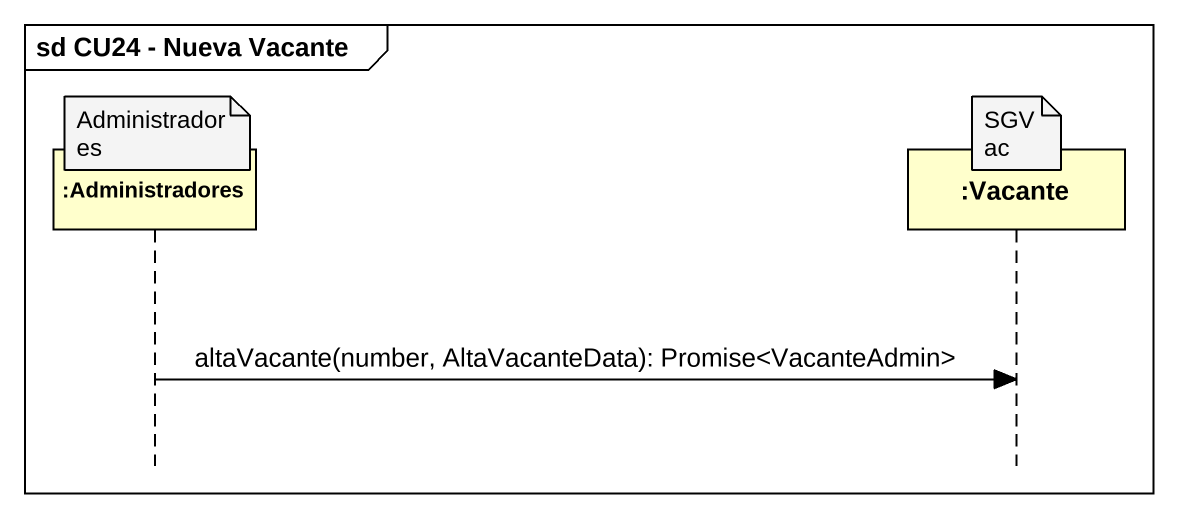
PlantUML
@startuml
mainframe sd CU24 - Nueva Vacante
hide footbox
participant ":Administradores" as Administradores
participant ":Vacante" as Vacante

note over Administradores : Administradores
note over Vacante : SGVac
Administradores -> Vacante : altaVacante(number, AltaVacanteData): Promise<VacanteAdmin>
@enduml
